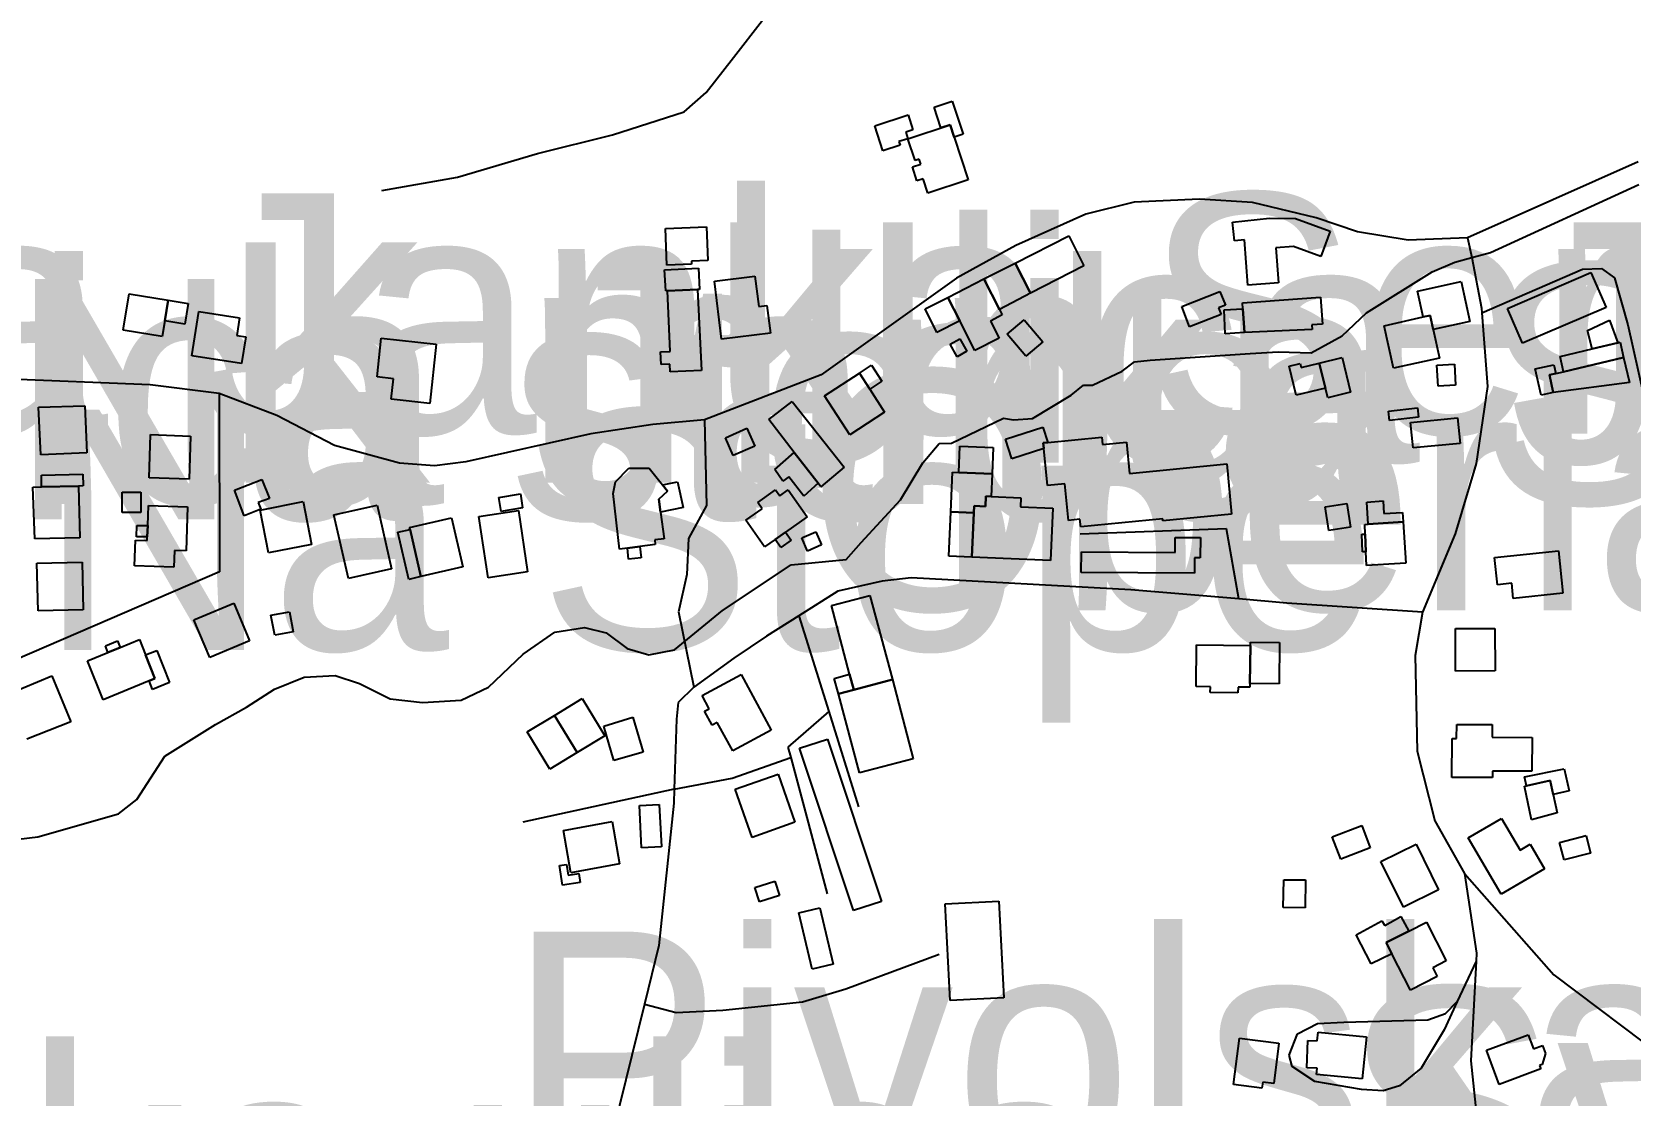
# Model space of a CAD drawing. Extents: x -8864 to 13231, y -7697 to 8949.
# Drawn here: x -4450.9 to -4038.3, y 3571 to 3845.4 of the extents above; entities that cross this region are included whole.
import ezdxf

# ---------------------------------------------------------------- set-up
doc = ezdxf.new("R2010")
doc.units = 0
for name, color, linetype in [('OSM_BUILDING_BARN', 9, 'CONTINUOUS'), ('OSM_BUILDING_GARAGE', 9, 'CONTINUOUS'), ('OSM_BUILDING_HOUSE', 9, 'CONTINUOUS'), ('OSM_BUILDING_ROOF', 9, 'CONTINUOUS'), ('OSM_BUILDING_SHED', 9, 'CONTINUOUS'), ('OSM_BUILDING_YES', 9, 'CONTINUOUS'), ('OSM_HIGHWAY_PATH', 8, 'CONTINUOUS'), ('OSM_HIGHWAY_RESIDENTIAL', 8, 'CONTINUOUS'), ('OSM_HIGHWAY_SERVICE', 8, 'CONTINUOUS'), ('OSM_HIGHWAY_TRACK', 8, 'CONTINUOUS'), ('OSM_LABELS', 8, 'CONTINUOUS'), ('OSM_WATERWAY_STREAM', 4, 'CONTINUOUS')]:
    doc.layers.add(name, color=color, linetype=linetype)

msp = doc.modelspace()

# ---------------------------------------------------------------- linework, layer by layer
at = {"layer": 'OSM_BUILDING_BARN'}
for p, q in [((-4287.35116, 3794.727023), (-4276.753916, 3795.149563)), ((-4286.99894, 3785.219856), (-4287.35116, 3794.727023)), ((-4276.753916, 3795.149563), (-4276.432323, 3786.45412)), ((-4287.588526, 3784.063429), (-4278.805983, 3784.497089)), ((-4287.289905, 3778.592639), (-4287.588526, 3784.063429)), ((-4280.613028, 3785.475605), (-4286.99894, 3785.219856)), ((-4276.432323, 3786.45412), (-4280.643656, 3786.320686)), ((-4280.643656, 3786.320686), (-4280.613028, 3785.475605)), ((-4278.805983, 3784.497089), (-4278.522675, 3778.99294)), ((-4427.36649, 3768.440542), (-4425.835096, 3777.836513)), ((-4425.835096, 3777.836513), (-4415.743211, 3776.190828)), ((-4415.743211, 3776.190828), (-4416.616106, 3770.875711)), ((-4286.776888, 3778.614878), (-4287.289905, 3778.592639)), ((-4279.073977, 3778.970702), (-4286.776888, 3778.614878)), ((-4286.776888, 3778.614878), (-4279.073977, 3778.970702)), ((-4286.156673, 3762.980871), (-4286.776888, 3778.614878)), ((-4278.522675, 3778.99294), (-4279.073977, 3778.970702)), ((-4279.073977, 3778.970702), (-4278.070914, 3758.043816)), ((-4417.274605, 3766.794857), (-4427.36649, 3768.440542)), ((-4416.616106, 3770.875711), (-4417.274605, 3766.794857)), ((-4288.591589, 3762.903035), (-4286.156673, 3762.980871)), ((-4288.446107, 3759.622784), (-4288.591589, 3762.903035)), ((-4286.187301, 3759.72286), (-4288.446107, 3759.622784)), ((-4286.118388, 3757.687993), (-4286.187301, 3759.72286)), ((-4278.070914, 3758.043816), (-4286.118388, 3757.687993)), ((-4213.683465, 3721.527402), (-4213.231703, 3731.801814)), ((-4213.231703, 3731.801814), (-4211.631397, 3731.723977)), ((-4211.631397, 3731.723977), (-4203.001993, 3731.345914)), ((-4203.001993, 3731.345914), (-4203.254673, 3725.563778)), ((-4207.626802, 3723.11749), (-4207.711029, 3721.271654)), ((-4204.717154, 3722.984056), (-4207.626802, 3723.11749)), ((-4204.6023, 3725.619376), (-4204.717154, 3722.984056)), ((-4203.254673, 3725.563778), (-4204.6023, 3725.619376)), ((-4214.181168, 3710.163281), (-4213.683465, 3721.527402)), ((-4213.683465, 3721.527402), (-4207.711029, 3721.271654)), ((-4207.711029, 3721.271654), (-4213.683465, 3721.527402)), ((-4207.711029, 3721.271654), (-4208.208732, 3709.896413)), ((-4155.743183, 3711.097318), (-4155.712555, 3714.978021)), ((-4155.712555, 3714.978021), (-4149.242416, 3714.933543)), ((-4149.242416, 3714.933543), (-4149.280701, 3709.718501)), ((-4208.208732, 3709.896413), (-4214.181168, 3710.163281)), ((-4179.977488, 3705.926754), (-4179.939204, 3711.264111)), ((-4179.939204, 3711.264111), (-4155.743183, 3711.097318)), ((-4150.735525, 3709.729621), (-4150.758496, 3705.726603)), ((-4149.280701, 3709.718501), (-4150.735525, 3709.729621)), ((-4150.758496, 3705.726603), (-4179.977488, 3705.926754)), ((-4244.518077, 3697.375864), (-4234.548704, 3700.011184)), ((-4239.816699, 3679.640274), (-4244.518077, 3697.375864)), ((-4234.548704, 3700.011184), (-4228.737065, 3678.317054)), ((-4243.775352, 3678.583922), (-4239.816699, 3679.640274)), ((-4242.680405, 3674.569785), (-4243.775352, 3678.583922)), ((-4239.816699, 3679.640274), (-4238.744723, 3675.637256)), ((-4238.744723, 3675.637256), (-4239.816699, 3679.640274)), ((-4228.737065, 3678.317054), (-4238.744723, 3675.637256)), ((-4238.744723, 3675.637256), (-4228.737065, 3678.317054)), ((-4228.737065, 3678.317054), (-4223.354216, 3657.846068)), ((-4238.744723, 3675.637256), (-4242.680405, 3674.569785)), ((-4242.680405, 3674.569785), (-4238.744723, 3675.637256)), ((-4237.228643, 3654.176635), (-4242.680405, 3674.569785)), ((-4083.086207, 3663.06111), (-4083.063236, 3666.686065)), ((-4083.063236, 3666.686065), (-4073.928472, 3666.630467)), ((-4073.928472, 3666.630467), (-4073.943786, 3663.361336)), ((-4252.756976, 3660.570344), (-4245.513483, 3662.883198)), ((-4238.798322, 3618.649856), (-4252.756976, 3660.570344)), ((-4245.513483, 3662.883198), (-4231.554829, 3620.940472)), ((-4084.318979, 3653.020208), (-4084.257723, 3663.06111)), ((-4084.257723, 3663.06111), (-4083.086207, 3663.06111)), ((-4073.943786, 3663.361336), (-4063.583908, 3663.305739)), ((-4063.583908, 3663.305739), (-4063.637506, 3654.599176)), ((-4223.354216, 3657.846068), (-4237.228643, 3654.176635)), ((-4073.805961, 3652.964611), (-4084.318979, 3653.020208)), ((-4073.798304, 3654.654774), (-4073.805961, 3652.964611)), ((-4063.637506, 3654.599176), (-4073.798304, 3654.654774)), ((-4115.214847, 3637.686428), (-4107.588507, 3640.599735)), ((-4107.588507, 3640.599735), (-4105.3833, 3634.817599)), ((-4113.017297, 3631.893172), (-4115.214847, 3637.686428)), ((-4105.3833, 3634.817599), (-4113.017297, 3631.893172)), ((-4231.554829, 3620.940472), (-4238.798322, 3618.649856)), ((-4215.145946, 3620.340019), (-4201.294489, 3621.085025)), ((-4213.813633, 3595.398997), (-4215.145946, 3620.340019)), ((-4201.294489, 3621.085025), (-4199.962177, 3596.144003)), ((-4199.962177, 3596.144003), (-4213.813633, 3595.398997)), ((-4075.390953, 3582.578222), (-4064.609941, 3586.581239)), ((-4064.609941, 3586.581239), (-4063.239344, 3582.900687)), ((-4072.098457, 3573.749345), (-4075.390953, 3582.578222)), ((-4063.239344, 3582.900687), (-4060.888655, 3583.779127)), ((-4060.138272, 3581.75538), (-4061.02648, 3578.89767)), ((-4060.888655, 3583.779127), (-4060.138272, 3581.75538)), ((-4061.325102, 3577.752362), (-4072.098457, 3573.749345)), ((-4061.02648, 3578.89767), (-4061.662008, 3578.664161)), ((-4061.662008, 3578.664161), (-4061.325102, 3577.752362))]:
    msp.add_line(p, q, dxfattribs=at)
at = {"layer": 'OSM_BUILDING_GARAGE'}
for p, q in [((-4416.616106, 3770.875711), (-4415.743211, 3776.190828)), ((-4415.743211, 3776.190828), (-4410.551786, 3775.356866)), ((-4410.551786, 3775.356866), (-4411.424681, 3770.030629)), ((-4411.424681, 3770.030629), (-4416.616106, 3770.875711)), ((-4398.6452, 3727.187224), (-4391.508905, 3729.955978)), ((-4391.508905, 3729.955978), (-4389.60232, 3725.052282)), ((-4396.072459, 3720.548887), (-4398.6452, 3727.187224)), ((-4330.352696, 3725.30803), (-4324.747795, 3726.18647)), ((-4324.747795, 3726.18647), (-4324.211808, 3722.561515)), ((-4391.784556, 3722.216811), (-4396.072459, 3720.548887)), ((-4389.60232, 3725.052282), (-4392.458369, 3723.940332)), ((-4392.458369, 3723.940332), (-4391.784556, 3722.216811)), ((-4329.801395, 3721.694195), (-4330.352696, 3725.30803)), ((-4324.211808, 3722.561515), (-4329.801395, 3721.694195)), ((-4106.248537, 3724.107125), (-4102.060175, 3724.385112)), ((-4105.881003, 3718.391705), (-4106.248537, 3724.107125)), ((-4102.060175, 3724.385112), (-4101.84578, 3721.115981)), ((-4096.891721, 3718.969919), (-4105.881003, 3718.391705)), ((-4101.84578, 3721.115981), (-4097.052518, 3721.438446)), ((-4097.052518, 3721.438446), (-4096.891721, 3718.969919)), ((-4136.439965, 3677.227344), (-4136.332767, 3687.045856)), ((-4136.332767, 3687.045856), (-4136.32511, 3687.913176)), ((-4136.32511, 3687.913176), (-4128.767682, 3687.82422)), ((-4128.767682, 3687.82422), (-4128.890193, 3677.138388)), ((-4128.890193, 3677.138388), (-4136.439965, 3677.227344)), ((-4303.269998, 3666.263524), (-4295.78914, 3668.520781)), ((-4295.78914, 3668.520781), (-4293.124515, 3659.54735)), ((-4300.666629, 3657.334571), (-4303.269998, 3666.263524)), ((-4293.124515, 3659.54735), (-4300.666629, 3657.334571))]:
    msp.add_line(p, q, dxfattribs=at)
at = {"layer": 'OSM_BUILDING_HOUSE'}
for p, q in [((-4224.755441, 3817.900045), (-4213.859575, 3821.502761)), ((-4213.859575, 3821.502761), (-4212.779942, 3818.255869)), ((-4222.887141, 3812.273582), (-4224.755441, 3817.900045)), ((-4212.779942, 3818.255869), (-4209.158196, 3807.303169)), ((-4221.830479, 3812.629406), (-4222.887141, 3812.273582)), ((-4221.401689, 3811.339545), (-4221.830479, 3812.629406)), ((-4223.591582, 3810.616778), (-4221.401689, 3811.339545)), ((-4222.404752, 3807.025182), (-4223.591582, 3810.616778)), ((-4220.796788, 3807.558917), (-4222.404752, 3807.025182)), ((-4219.564017, 3803.856126), (-4220.796788, 3807.558917)), ((-4209.158196, 3807.303169), (-4219.564017, 3803.856126)), ((-4274.701848, 3781.150122), (-4264.234772, 3782.439983)), ((-4272.856519, 3766.172165), (-4274.701848, 3781.150122)), ((-4264.234772, 3782.439983), (-4263.269994, 3774.578502)), ((-4409.617636, 3761.857802), (-4407.818249, 3773.321999)), ((-4407.818249, 3773.321999), (-4397.328201, 3771.676314)), ((-4397.328201, 3771.676314), (-4398.047957, 3767.117322)), ((-4263.269994, 3774.578502), (-4261.141356, 3774.84537)), ((-4261.141356, 3774.84537), (-4260.260805, 3767.717775)), ((-4398.047957, 3767.117322), (-4395.68961, 3766.750379)), ((-4260.260805, 3767.717775), (-4272.856519, 3766.172165)), ((-4395.68961, 3766.750379), (-4396.7769, 3759.845174)), ((-4361.784553, 3756.398131), (-4360.712577, 3766.361197)), ((-4360.712577, 3766.361197), (-4346.524214, 3764.837826)), ((-4346.524214, 3764.837826), (-4348.170463, 3749.548524)), ((-4396.7769, 3759.845174), (-4409.617636, 3761.857802)), ((-4357.550249, 3755.942232), (-4361.784553, 3756.398131)), ((-4358.124522, 3750.627115), (-4357.550249, 3755.942232)), ((-4348.170463, 3749.548524), (-4358.124522, 3750.627115)), ((-4392.006608, 3722.01666), (-4380.858062, 3724.196081)), ((-4389.847343, 3710.952765), (-4392.006608, 3722.01666)), ((-4380.858062, 3724.196081), (-4378.698797, 3713.132185)), ((-4372.933099, 3720.782396), (-4361.784553, 3723.32876)), ((-4361.784553, 3723.32876), (-4358.032638, 3706.871911)), ((-4335.498179, 3720.370975), (-4325.299097, 3721.894346)), ((-4325.299097, 3721.894346), (-4322.971379, 3706.060188)), ((-4207.711029, 3721.271654), (-4207.626802, 3723.11749)), ((-4207.626802, 3723.11749), (-4204.717154, 3722.984056)), ((-4204.717154, 3722.984056), (-4204.6023, 3725.619376)), ((-4204.6023, 3725.619376), (-4203.254673, 3725.563778)), ((-4203.254673, 3725.563778), (-4195.605362, 3725.219074)), ((-4195.605362, 3725.219074), (-4195.712559, 3722.872861)), ((-4195.712559, 3722.872861), (-4187.358806, 3722.505918)), ((-4187.358806, 3722.505918), (-4187.948393, 3709.017973)), ((-4369.181185, 3704.336667), (-4372.933099, 3720.782396)), ((-4353.415486, 3717.546624), (-4342.557904, 3720.059629)), ((-4353.292975, 3717.024008), (-4353.415486, 3717.546624)), ((-4342.557904, 3720.059629), (-4339.617629, 3707.33893)), ((-4333.101548, 3704.547937), (-4335.498179, 3720.370975)), ((-4208.208732, 3709.896413), (-4207.711029, 3721.271654)), ((-4106.815153, 3718.324989), (-4105.881003, 3718.391705)), ((-4106.707955, 3715.834222), (-4106.815153, 3718.324989)), ((-4105.881003, 3718.391705), (-4096.891721, 3718.969919)), ((-4096.891721, 3718.969919), (-4096.202594, 3708.339684)), ((-4350.47521, 3704.837044), (-4353.292975, 3717.024008)), ((-4106.547159, 3711.252991), (-4106.707955, 3715.834222)), ((-4378.698797, 3713.132185), (-4389.847343, 3710.952765)), ((-4187.948393, 3709.017973), (-4208.208732, 3709.896413)), ((-4106.309793, 3707.683634), (-4106.547159, 3711.252991)), ((-4073.285287, 3709.774099), (-4056.799833, 3711.519859)), ((-4072.534904, 3702.72434), (-4073.285287, 3709.774099)), ((-4056.799833, 3711.519859), (-4055.635974, 3700.556039)), ((-4358.032638, 3706.871911), (-4369.181185, 3704.336667)), ((-4339.617629, 3707.33893), (-4350.47521, 3704.837044)), ((-4322.971379, 3706.060188), (-4333.101548, 3704.547937)), ((-4096.202594, 3708.339684), (-4106.309793, 3707.683634)), ((-4068.867216, 3703.113523), (-4072.534904, 3702.72434)), ((-4068.45374, 3699.199461), (-4068.867216, 3703.113523)), ((-4055.635974, 3700.556039), (-4068.45374, 3699.199461)), ((-4083.392485, 3691.415816), (-4073.208717, 3691.471414)), ((-4083.338887, 3680.474235), (-4083.392485, 3691.415816)), ((-4073.208717, 3691.471414), (-4073.155118, 3680.518713)), ((-4073.155118, 3680.518713), (-4083.338887, 3680.474235)), ((-4277.864176, 3674.113886), (-4267.833547, 3679.573557)), ((-4267.833547, 3679.573557), (-4260.015782, 3665.240531)), ((-4316.011194, 3669.021158), (-4308.851928, 3673.36888)), ((-4308.851928, 3673.36888), (-4303.017318, 3663.750519)), ((-4276.034161, 3670.755799), (-4277.864176, 3674.113886)), ((-4323.040291, 3664.762392), (-4316.011194, 3669.021158)), ((-4310.168927, 3659.413916), (-4316.011194, 3669.021158)), ((-4316.011194, 3669.021158), (-4310.168927, 3659.413916)), ((-4277.259276, 3670.088629), (-4276.034161, 3670.755799)), ((-4275.291435, 3666.474794), (-4277.259276, 3670.088629)), ((-4317.205681, 3655.144031), (-4323.040291, 3664.762392)), ((-4273.951465, 3667.197561), (-4275.291435, 3666.474794)), ((-4269.931557, 3659.836457), (-4273.951465, 3667.197561)), ((-4260.015782, 3665.240531), (-4269.931557, 3659.836457)), ((-4303.017318, 3663.750519), (-4310.168927, 3659.413916)), ((-4310.168927, 3659.413916), (-4317.205681, 3655.144031)), ((-4313.691133, 3639.265396), (-4301.103076, 3641.611609)), ((-4311.769233, 3628.412771), (-4313.691133, 3639.265396)), ((-4301.103076, 3641.611609), (-4299.181177, 3630.658908)), ((-4080.077018, 3637.386201), (-4071.470585, 3642.412212)), ((-4071.470585, 3642.412212), (-4066.68498, 3634.228265)), ((-4102.634448, 3631.292719), (-4093.499684, 3635.784994)), ((-4093.499684, 3635.784994), (-4087.772272, 3623.964974)), ((-4071.616068, 3622.908622), (-4080.077018, 3637.386201)), ((-4066.68498, 3634.228265), (-4064.112238, 3635.740516)), ((-4064.112238, 3635.740516), (-4060.429236, 3629.446884)), ((-4096.761553, 3619.472699), (-4102.634448, 3631.292719)), ((-4299.181177, 3630.658908), (-4311.769233, 3628.412771)), ((-4060.429236, 3629.446884), (-4071.616068, 3622.908622)), ((-4087.772272, 3623.964974), (-4096.761553, 3619.472699))]:
    msp.add_line(p, q, dxfattribs=at)
at = {"layer": 'OSM_BUILDING_ROOF'}
for p, q in [((-4356.432332, 3716.301241), (-4353.292975, 3717.024008)), ((-4353.60691, 3704.114277), (-4356.432332, 3716.301241)), ((-4353.292975, 3717.024008), (-4350.47521, 3704.837044)), ((-4107.588507, 3715.800864), (-4106.707955, 3715.834222)), ((-4107.412396, 3711.219633), (-4107.588507, 3715.800864)), ((-4106.707955, 3715.834222), (-4106.547159, 3711.252991)), ((-4106.547159, 3711.252991), (-4107.412396, 3711.219633)), ((-4350.47521, 3704.837044), (-4353.60691, 3704.114277)), ((-4264.280714, 3624.598785), (-4259.096946, 3626.24447)), ((-4263.10154, 3620.884874), (-4264.280714, 3624.598785)), ((-4259.096946, 3626.24447), (-4257.917773, 3622.530559)), ((-4257.917773, 3622.530559), (-4263.10154, 3620.884874))]:
    msp.add_line(p, q, dxfattribs=at)
at = {"layer": 'OSM_BUILDING_SHED'}
for p, q in [((-4199.541043, 3740.308226), (-4189.885606, 3743.443922)), ((-4189.885606, 3743.443922), (-4188.591578, 3739.463144)), ((-4197.894795, 3735.259976), (-4199.541043, 3740.308226)), ((-4188.591578, 3739.463144), (-4189.82435, 3739.351949)), ((-4189.82435, 3739.351949), (-4189.678868, 3737.917535)), ((-4189.678868, 3737.917535), (-4197.894795, 3735.259976)), ((-4117.006578, 3722.850622), (-4111.386363, 3723.740181)), ((-4116.072428, 3716.712662), (-4117.006578, 3722.850622)), ((-4111.386363, 3723.740181), (-4110.436899, 3717.62446)), ((-4110.436899, 3717.62446), (-4116.072428, 3716.712662)), ((-4056.485898, 3636.229774), (-4049.648225, 3637.986654)), ((-4055.329695, 3631.737499), (-4056.485898, 3636.229774)), ((-4049.648225, 3637.986654), (-4048.492022, 3633.494379)), ((-4048.492022, 3633.494379), (-4055.329695, 3631.737499)), ((-4314.671225, 3630.280846), (-4312.856523, 3630.558833)), ((-4313.905528, 3625.165879), (-4314.671225, 3630.280846)), ((-4312.856523, 3630.558833), (-4312.443047, 3627.76784)), ((-4312.443047, 3627.76784), (-4309.694195, 3628.168142)), ((-4309.694195, 3628.168142), (-4309.341974, 3625.844168)), ((-4309.341974, 3625.844168), (-4313.905528, 3625.165879))]:
    msp.add_line(p, q, dxfattribs=at)
at = {"layer": 'OSM_BUILDING_YES'}
for p, q in [((-4217.979024, 3826.039514), (-4213.300616, 3827.585123)), ((-4216.217921, 3820.724396), (-4217.979024, 3826.039514)), ((-4213.300616, 3827.585123), (-4210.459881, 3819.023114)), ((-4233.323589, 3821.180296), (-4224.701843, 3824.026886)), ((-4231.210266, 3814.786587), (-4233.323589, 3821.180296)), ((-4224.701843, 3824.026886), (-4223.438443, 3820.20178)), ((-4213.859575, 3821.502761), (-4216.217921, 3820.724396)), ((-4212.779942, 3818.255869), (-4213.859575, 3821.502761)), ((-4224.755441, 3817.900045), (-4227.052532, 3817.14392)), ((-4227.052532, 3817.14392), (-4226.75391, 3816.26548)), ((-4223.438443, 3820.20178), (-4225.3144, 3819.590208)), ((-4225.3144, 3819.590208), (-4224.755441, 3817.900045)), ((-4210.459881, 3819.023114), (-4212.779942, 3818.255869)), ((-4226.75391, 3816.26548), (-4231.210266, 3814.786587)), ((-4140.903977, 3796.361588), (-4131.401679, 3797.40682)), ((-4140.406274, 3791.557967), (-4140.903977, 3796.361588)), ((-4131.401679, 3797.40682), (-4124.663547, 3797.262267)), ((-4124.663547, 3797.262267), (-4115.766149, 3794.048734)), ((-4197.029558, 3785.775831), (-4183.201072, 3792.80335)), ((-4183.201072, 3792.80335), (-4179.288361, 3785.086422)), ((-4137.856504, 3791.758118), (-4140.406274, 3791.557967)), ((-4137.021894, 3780.09377), (-4137.856504, 3791.758118)), ((-4115.766149, 3794.048734), (-4118.139809, 3787.454874)), ((-4125.214848, 3790.034597), (-4129.763088, 3789.712131)), ((-4129.763088, 3789.712131), (-4129.066304, 3780.660864)), ((-4118.139809, 3787.454874), (-4125.214848, 3790.034597)), ((-4205.130631, 3781.683858), (-4197.029558, 3785.775831)), ((-4193.10919, 3778.003306), (-4197.029558, 3785.775831)), ((-4197.029558, 3785.775831), (-4193.10919, 3778.003306)), ((-4179.288361, 3785.086422), (-4193.10919, 3778.003306)), ((-4214.433848, 3776.891356), (-4205.130631, 3781.683858)), ((-4201.14135, 3773.833496), (-4205.130631, 3781.683858)), ((-4205.130631, 3781.683858), (-4201.14135, 3773.833496)), ((-4129.066304, 3780.660864), (-4137.021894, 3780.09377)), ((-4093.178091, 3778.537041), (-4081.876406, 3781.016688)), ((-4081.876406, 3781.016688), (-4079.678856, 3770.742277)), ((-4069.916221, 3774.033647), (-4048.44608, 3783.374021)), ((-4048.44608, 3783.374021), (-4044.495085, 3774.333873)), ((-4220.329713, 3773.933571), (-4214.433848, 3776.891356)), ((-4211.348089, 3770.88683), (-4214.433848, 3776.891356)), ((-4214.433848, 3776.891356), (-4211.348089, 3770.88683)), ((-4193.10919, 3778.003306), (-4201.14135, 3773.833496)), ((-4154.035679, 3774.567382), (-4144.173503, 3778.425846)), ((-4144.173503, 3778.425846), (-4142.787592, 3774.912087)), ((-4138.338893, 3775.534778), (-4118.185751, 3776.969193)), ((-4138.247009, 3773.95581), (-4138.338893, 3775.534778)), ((-4118.185751, 3776.969193), (-4117.695705, 3770.041749)), ((-4091.684983, 3771.876465), (-4093.178091, 3778.537041)), ((-4217.274583, 3767.873448), (-4220.329713, 3773.933571)), ((-4200.429252, 3772.410201), (-4203.461411, 3770.820113)), ((-4201.14135, 3773.833496), (-4200.429252, 3772.410201)), ((-4199.150538, 3767.439788), (-4194.740124, 3771.142579)), ((-4194.740124, 3771.142579), (-4189.931548, 3765.493876)), ((-4152.014239, 3769.36346), (-4154.035679, 3774.567382)), ((-4143.897852, 3772.543635), (-4152.014239, 3769.36346)), ((-4142.787592, 3774.912087), (-4144.556351, 3774.222678)), ((-4144.556351, 3774.222678), (-4143.897852, 3772.543635)), ((-4143.109184, 3773.722301), (-4138.247009, 3773.95581)), ((-4142.818219, 3767.539863), (-4143.109184, 3773.722301)), ((-4137.887132, 3767.82897), (-4138.247009, 3773.95581)), ((-4138.247009, 3773.95581), (-4137.887132, 3767.82897)), ((-4101.76921, 3769.619208), (-4091.684983, 3771.876465)), ((-4089.939194, 3772.243408), (-4091.684983, 3771.876465)), ((-4091.684983, 3771.876465), (-4089.939194, 3772.243408)), ((-4089.135212, 3768.607334), (-4089.939194, 3772.243408)), ((-4089.939194, 3772.243408), (-4089.135212, 3768.607334)), ((-4066.087736, 3765.093575), (-4069.916221, 3774.033647)), ((-4044.495085, 3774.333873), (-4066.087736, 3765.093575)), ((-4211.348089, 3770.88683), (-4217.274583, 3767.873448)), ((-4207.458349, 3763.192141), (-4211.348089, 3770.88683)), ((-4203.461411, 3770.820113), (-4201.210263, 3766.383436)), ((-4194.334305, 3761.757727), (-4199.150538, 3767.439788)), ((-4137.887132, 3767.82897), (-4142.818219, 3767.539863)), ((-4120.406272, 3768.662932), (-4137.887132, 3767.82897)), ((-4117.695705, 3770.041749), (-4120.459871, 3769.863837)), ((-4120.459871, 3769.863837), (-4120.406272, 3768.662932)), ((-4099.364922, 3758.699866), (-4101.76921, 3769.619208)), ((-4079.678856, 3770.742277), (-4089.135212, 3768.607334)), ((-4089.135212, 3768.607334), (-4087.519592, 3761.279589)), ((-4049.311318, 3768.362706), (-4043.614533, 3771.064742)), ((-4048.070889, 3763.636921), (-4049.311318, 3768.362706)), ((-4043.614533, 3771.064742), (-4041.439954, 3765.227009)), ((-4213.867232, 3764.837826), (-4211.309804, 3766.261121)), ((-4212.05253, 3761.557576), (-4213.867232, 3764.837826)), ((-4209.495103, 3763.00311), (-4212.05253, 3761.557576)), ((-4211.309804, 3766.261121), (-4209.495103, 3763.00311)), ((-4201.210263, 3766.383436), (-4207.458349, 3763.192141)), ((-4189.931548, 3765.493876), (-4194.334305, 3761.757727)), ((-4056.355729, 3761.635412), (-4048.070889, 3763.636921)), ((-4041.439954, 3765.227009), (-4048.070889, 3763.636921)), ((-4048.070889, 3763.636921), (-4041.439954, 3765.227009)), ((-4041.439954, 3765.227009), (-4040.873338, 3765.360442)), ((-4040.873338, 3765.360442), (-4039.969816, 3761.379664)), ((-4237.266928, 3757.387766), (-4234.165856, 3759.389275)), ((-4234.165856, 3759.389275), (-4231.501231, 3755.263943)), ((-4126.325109, 3759.155766), (-4123.49203, 3759.845174)), ((-4124.495093, 3751.683467), (-4126.325109, 3759.155766)), ((-4123.49203, 3759.845174), (-4123.201066, 3758.84442)), ((-4123.201066, 3758.84442), (-4118.560943, 3759.978608)), ((-4118.560943, 3759.978608), (-4112.672734, 3761.401903)), ((-4118.560943, 3759.978608), (-4116.960636, 3753.507063)), ((-4116.960636, 3753.507063), (-4118.560943, 3759.978608)), ((-4112.672734, 3761.401903), (-4110.498155, 3752.450712)), ((-4087.519592, 3761.279589), (-4099.364922, 3758.699866)), ((-4088.162777, 3759.411514), (-4083.668136, 3759.678382)), ((-4087.848841, 3754.00744), (-4088.162777, 3759.411514)), ((-4083.668136, 3759.678382), (-4083.354201, 3754.285428)), ((-4062.764612, 3758.477477), (-4057.963692, 3759.522709)), ((-4057.963692, 3759.522709), (-4057.443019, 3757.265452)), ((-4055.459864, 3757.710232), (-4056.355729, 3761.635412)), ((-4039.969816, 3761.379664), (-4055.459864, 3757.710232)), ((-4055.459864, 3757.710232), (-4039.969816, 3761.379664)), ((-4039.969816, 3761.379664), (-4038.461393, 3754.952597)), ((-4246.263866, 3751.527794), (-4237.266928, 3757.387766)), ((-4237.266928, 3757.387766), (-4234.617617, 3753.273554)), ((-4234.617617, 3753.273554), (-4237.266928, 3757.387766)), ((-4231.501231, 3755.263943), (-4234.617617, 3753.273554)), ((-4061.263846, 3751.672347), (-4062.764612, 3758.477477)), ((-4059.135209, 3756.909628), (-4057.443019, 3757.265452)), ((-4057.443019, 3757.265452), (-4059.135209, 3756.909628)), ((-4058.155117, 3752.350636), (-4059.135209, 3756.909628)), ((-4059.135209, 3756.909628), (-4058.155117, 3752.350636)), ((-4038.461393, 3754.952597), (-4058.155117, 3752.350636)), ((-4057.443019, 3757.265452), (-4055.459864, 3757.710232)), ((-4239.747786, 3741.431294), (-4246.263866, 3751.527794)), ((-4234.617617, 3753.273554), (-4230.773819, 3747.324625)), ((-4116.960636, 3753.507063), (-4124.495093, 3751.683467)), ((-4116.37105, 3751.005177), (-4116.960636, 3753.507063)), ((-4110.498155, 3752.450712), (-4116.37105, 3751.005177)), ((-4083.354201, 3754.285428), (-4087.848841, 3754.00744)), ((-4058.155117, 3752.350636), (-4061.263846, 3751.672347)), ((-4449.173536, 3748.54777), (-4437.282264, 3748.959191)), ((-4448.58395, 3736.26073), (-4449.173536, 3748.54777)), ((-4437.282264, 3748.959191), (-4436.730962, 3736.816705)), ((-4260.697252, 3745.423192), (-4254.671218, 3750.093379)), ((-4254.671218, 3750.093379), (-4241.233238, 3733.125033)), ((-4230.773819, 3747.324625), (-4239.747786, 3741.431294)), ((-4100.674264, 3747.558135), (-4093.170434, 3748.392097)), ((-4100.390956, 3745.145205), (-4100.674264, 3747.558135)), ((-4093.170434, 3748.392097), (-4092.887127, 3746.023645)), ((-4271.876427, 3740.708527), (-4266.332781, 3743.132577)), ((-4266.332781, 3743.132577), (-4264.303685, 3738.562465)), ((-4254.112259, 3736.905661), (-4260.697252, 3745.423192)), ((-4092.887127, 3746.023645), (-4100.390956, 3745.145205)), ((-4094.946851, 3744.667067), (-4082.864155, 3745.845733)), ((-4094.288352, 3738.050969), (-4094.946851, 3744.667067)), ((-4082.864155, 3745.845733), (-4082.197998, 3739.229635)), ((-4420.681956, 3730.378519), (-4420.260823, 3741.542489)), ((-4420.260823, 3741.542489), (-4409.939229, 3741.131068)), ((-4409.939229, 3741.131068), (-4410.306763, 3729.978217)), ((-4269.84733, 3736.093938), (-4271.876427, 3740.708527)), ((-4264.303685, 3738.562465), (-4269.84733, 3736.093938)), ((-4211.631397, 3731.723977), (-4211.332775, 3738.562465)), ((-4211.332775, 3738.562465), (-4202.703371, 3738.184402)), ((-4202.703371, 3738.184402), (-4203.001993, 3731.345914)), ((-4189.82435, 3739.351949), (-4188.591578, 3739.463144)), ((-4189.678868, 3737.917535), (-4189.82435, 3739.351949)), ((-4188.591578, 3739.463144), (-4174.709494, 3740.830842)), ((-4174.709494, 3740.830842), (-4174.525727, 3738.929408)), ((-4174.525727, 3738.929408), (-4168.292954, 3739.540981)), ((-4168.292954, 3739.540981), (-4167.496629, 3731.490468)), ((-4082.197998, 3739.229635), (-4094.288352, 3738.050969)), ((-4436.730962, 3736.816705), (-4448.58395, 3736.26073)), ((-4259.11226, 3732.491222), (-4254.112259, 3736.905661)), ((-4247.956056, 3728.955224), (-4254.112259, 3736.905661)), ((-4254.112259, 3736.905661), (-4247.956056, 3728.955224)), ((-4188.737061, 3728.332532), (-4189.678868, 3737.917535)), ((-4448.476752, 3731.00121), (-4437.77231, 3731.290317)), ((-4448.438467, 3727.987828), (-4448.476752, 3731.00121)), ((-4437.77231, 3731.290317), (-4437.649799, 3728.254695)), ((-4410.306763, 3729.978217), (-4420.681956, 3730.378519)), ((-4300.230182, 3729.299928), (-4296.784546, 3732.880404)), ((-4296.784546, 3732.880404), (-4291.57015, 3732.869285)), ((-4291.57015, 3732.869285), (-4288.1092, 3728.521563)), ((-4257.021907, 3729.488959), (-4259.11226, 3732.491222)), ((-4255.513484, 3730.578669), (-4257.021907, 3729.488959)), ((-4251.654372, 3725.586017), (-4255.513484, 3730.578669)), ((-4241.233238, 3733.125033), (-4247.228644, 3728.032306)), ((-4203.001993, 3731.345914), (-4211.631397, 3731.723977)), ((-4167.496629, 3731.490468), (-4142.443028, 3733.947876)), ((-4142.443028, 3733.947876), (-4141.171971, 3720.960308)), ((-4450.70493, 3727.921111), (-4448.438467, 3727.987828)), ((-4450.138314, 3714.588839), (-4450.70493, 3727.921111)), ((-4438.897884, 3728.221337), (-4448.438467, 3727.987828)), ((-4448.438467, 3727.987828), (-4438.897884, 3728.221337)), ((-4437.649799, 3728.254695), (-4438.897884, 3728.221337)), ((-4438.897884, 3728.221337), (-4438.560978, 3714.866826)), ((-4427.603856, 3726.62013), (-4422.764651, 3726.642369)), ((-4427.588542, 3721.427327), (-4427.603856, 3726.62013)), ((-4422.764651, 3726.642369), (-4422.764651, 3721.438446)), ((-4300.827425, 3726.308784), (-4300.230182, 3729.299928)), ((-4299.211805, 3711.953519), (-4300.827425, 3726.308784)), ((-4289.051007, 3724.796533), (-4286.807516, 3726.886998)), ((-4286.807516, 3726.886998), (-4289.051007, 3724.796533)), ((-4288.1092, 3728.521563), (-4284.234774, 3729.355525)), ((-4286.807516, 3726.886998), (-4288.1092, 3728.521563)), ((-4288.1092, 3728.521563), (-4286.807516, 3726.886998)), ((-4284.234774, 3729.355525), (-4282.787607, 3722.706069)), ((-4263.530331, 3723.951452), (-4258.905522, 3727.242822)), ((-4258.905522, 3727.242822), (-4257.818232, 3725.719451)), ((-4257.818232, 3725.719451), (-4255.643653, 3727.231702)), ((-4255.643653, 3727.231702), (-4250.735536, 3720.2709)), ((-4247.956056, 3728.955224), (-4251.654372, 3725.586017)), ((-4247.228644, 3728.032306), (-4247.956056, 3728.955224)), ((-4184.234763, 3728.777312), (-4188.737061, 3728.332532)), ((-4183.30827, 3719.359101), (-4184.234763, 3728.777312)), ((-4421.003549, 3718.047001), (-4420.819781, 3723.206446)), ((-4420.819781, 3723.206446), (-4410.712583, 3722.872861)), ((-4410.712583, 3722.872861), (-4411.118402, 3711.50874)), ((-4288.61456, 3721.471805), (-4289.051007, 3724.796533)), ((-4289.051007, 3724.796533), (-4288.61456, 3721.471805)), ((-4282.787607, 3722.706069), (-4288.61456, 3721.471805)), ((-4266.570147, 3719.39246), (-4262.412413, 3722.316886)), ((-4262.412413, 3722.316886), (-4263.530331, 3723.951452)), ((-4422.764651, 3721.438446), (-4427.588542, 3721.427327)), ((-4423.90554, 3715.133694), (-4423.798342, 3718.08036)), ((-4423.798342, 3718.08036), (-4421.003549, 3718.047001)), ((-4421.003549, 3718.047001), (-4421.133717, 3715.078097)), ((-4421.133717, 3715.078097), (-4421.003549, 3718.047001)), ((-4288.61456, 3721.471805), (-4287.718695, 3714.633317)), ((-4261.746257, 3712.498374), (-4266.570147, 3719.39246)), ((-4250.735536, 3720.2709), (-4256.33278, 3716.290121)), ((-4180.329709, 3719.659328), (-4183.30827, 3719.359101)), ((-4180.138285, 3717.702297), (-4180.329709, 3719.659328)), ((-4158.951452, 3719.781642), (-4180.138285, 3717.702297)), ((-4158.897854, 3719.214548), (-4158.951452, 3719.781642)), ((-4141.171971, 3720.960308), (-4158.897854, 3719.214548)), ((-4438.560978, 3714.866826), (-4450.138314, 3714.588839)), ((-4424.403243, 3707.639156), (-4424.15822, 3714.244135)), ((-4424.15822, 3714.244135), (-4421.164345, 3714.166298)), ((-4421.133717, 3715.078097), (-4423.90554, 3715.133694)), ((-4421.164345, 3714.166298), (-4421.133717, 3715.078097)), ((-4287.718695, 3714.633317), (-4290.107669, 3714.333091)), ((-4290.107669, 3714.333091), (-4289.962187, 3713.143305)), ((-4259.005062, 3714.410927), (-4261.746257, 3712.498374)), ((-4259.005062, 3714.410927), (-4256.33278, 3716.290121)), ((-4256.33278, 3716.290121), (-4259.005062, 3714.410927)), ((-4257.573209, 3712.36494), (-4259.005062, 3714.410927)), ((-4254.908584, 3714.266374), (-4257.573209, 3712.36494)), ((-4256.33278, 3716.290121), (-4254.908584, 3714.266374)), ((-4252.175046, 3714.833468), (-4248.5533, 3716.423555)), ((-4250.697251, 3711.419784), (-4252.175046, 3714.833468)), ((-4248.5533, 3716.423555), (-4247.075505, 3713.009871)), ((-4414.089306, 3711.597695), (-4414.234788, 3707.283332)), ((-4411.118402, 3711.50874), (-4414.089306, 3711.597695)), ((-4297.15208, 3712.220387), (-4299.211805, 3711.953519)), ((-4297.15208, 3712.220387), (-4293.936153, 3712.631808)), ((-4293.936153, 3712.631808), (-4297.15208, 3712.220387)), ((-4296.891743, 3709.329319), (-4297.15208, 3712.220387)), ((-4293.645189, 3709.662904), (-4296.891743, 3709.329319)), ((-4289.962187, 3713.143305), (-4293.936153, 3712.631808)), ((-4293.936153, 3712.631808), (-4293.645189, 3709.662904)), ((-4247.075505, 3713.009871), (-4250.697251, 3711.419784)), ((-4449.602327, 3708.350804), (-4437.956077, 3708.617671)), ((-4449.311362, 3696.030406), (-4449.602327, 3708.350804)), ((-4437.956077, 3708.617671), (-4437.69574, 3696.275035)), ((-4414.234788, 3707.283332), (-4424.403243, 3707.639156)), ((-4409.142904, 3693.717551), (-4398.82131, 3698.020795)), ((-4398.82131, 3698.020795), (-4394.747803, 3688.25788)), ((-4437.69574, 3696.275035), (-4449.311362, 3696.030406)), ((-4405.015798, 3683.932398), (-4409.142904, 3693.717551)), ((-4389.219472, 3694.918456), (-4384.426209, 3695.785777)), ((-4388.193438, 3689.703414), (-4389.219472, 3694.918456)), ((-4384.426209, 3695.785777), (-4383.446117, 3690.615213)), ((-4383.446117, 3690.615213), (-4388.193438, 3689.703414)), ((-4436.554852, 3683.087316), (-4431.279201, 3685.233378)), ((-4431.953014, 3686.9569), (-4428.790686, 3688.224522)), ((-4431.279201, 3685.233378), (-4431.953014, 3686.9569)), ((-4431.279201, 3685.233378), (-4428.101559, 3686.534359)), ((-4428.101559, 3686.534359), (-4431.279201, 3685.233378)), ((-4428.790686, 3688.224522), (-4428.101559, 3686.534359)), ((-4428.101559, 3686.534359), (-4423.1475, 3688.569226)), ((-4423.1475, 3688.569226), (-4421.593135, 3684.632926)), ((-4421.593135, 3684.632926), (-4418.645202, 3685.789353)), ((-4421.593135, 3684.632926), (-4419.196504, 3678.572802)), ((-4419.196504, 3678.572802), (-4421.593135, 3684.632926)), ((-4418.645202, 3685.789353), (-4415.421618, 3677.52757)), ((-4394.747803, 3688.25788), (-4405.015798, 3683.932398)), ((-4150.367991, 3676.460099), (-4150.245479, 3687.201529)), ((-4150.245479, 3687.201529), (-4136.332767, 3687.045856)), ((-4136.332767, 3687.045856), (-4136.439965, 3677.227344)), ((-4432.481345, 3673.057534), (-4436.554852, 3683.087316)), ((-4456.876447, 3674.614263), (-4445.743214, 3679.217733)), ((-4445.743214, 3679.217733), (-4440.881039, 3667.353234)), ((-4420.658985, 3677.938991), (-4432.481345, 3673.057534)), ((-4419.196504, 3678.572802), (-4420.658985, 3677.938991)), ((-4420.658985, 3677.938991), (-4419.196504, 3678.572802)), ((-4419.793748, 3675.715093), (-4420.658985, 3677.938991)), ((-4415.421618, 3677.52757), (-4419.793748, 3675.715093)), ((-4146.654361, 3676.415621), (-4150.367991, 3676.460099)), ((-4146.669675, 3674.89225), (-4146.654361, 3676.415621)), ((-4139.518066, 3676.337784), (-4139.53338, 3674.803294)), ((-4136.455278, 3676.304426), (-4139.518066, 3676.337784)), ((-4136.439965, 3677.227344), (-4136.455278, 3676.304426)), ((-4139.53338, 3674.803294), (-4146.669675, 3674.89225)), ((-4440.881039, 3667.353234), (-4452.198039, 3662.84984)), ((-4269.334313, 3649.951228), (-4258.208737, 3653.85417)), ((-4258.208737, 3653.85417), (-4253.982091, 3641.422577)), ((-4065.513464, 3653.164762), (-4055.322038, 3655.244107)), ((-4065.015761, 3650.863027), (-4065.513464, 3653.164762)), ((-4058.913157, 3652.252963), (-4065.015761, 3650.863027)), ((-4065.015761, 3650.863027), (-4058.913157, 3652.252963)), ((-4058.14746, 3648.583531), (-4058.913157, 3652.252963)), ((-4058.913157, 3652.252963), (-4058.14746, 3648.583531)), ((-4055.322038, 3655.244107), (-4053.982069, 3649.528687)), ((-4264.985155, 3637.530755), (-4269.334313, 3649.951228)), ((-4065.513464, 3650.751832), (-4065.015761, 3650.863027)), ((-4063.72939, 3642.034149), (-4065.513464, 3650.751832)), ((-4053.982069, 3649.528687), (-4058.14746, 3648.583531)), ((-4058.14746, 3648.583531), (-4057.13674, 3643.835507)), ((-4294.028037, 3645.759179), (-4288.928496, 3646.014928)), ((-4293.492049, 3634.828718), (-4294.028037, 3645.759179)), ((-4288.928496, 3646.014928), (-4288.392508, 3635.084466)), ((-4057.13674, 3643.835507), (-4063.72939, 3642.034149)), ((-4253.982091, 3641.422577), (-4264.985155, 3637.530755)), ((-4288.392508, 3635.084466), (-4293.492049, 3634.828718)), ((-4127.833532, 3619.383743), (-4127.672735, 3626.578055)), ((-4127.672735, 3626.578055), (-4122.136747, 3626.566935)), ((-4122.136747, 3626.566935), (-4122.144404, 3619.361504)), ((-4252.933086, 3618.060523), (-4247.496638, 3619.361504)), ((-4247.496638, 3619.361504), (-4244.005061, 3604.794968)), ((-4122.144404, 3619.361504), (-4127.833532, 3619.383743)), ((-4249.441508, 3603.493988), (-4252.933086, 3618.060523)), ((-4108.989732, 3612.356223), (-4102.389425, 3615.94782)), ((-4102.389425, 3615.94782), (-4101.646699, 3614.746914)), ((-4101.646699, 3614.746914), (-4097.45068, 3617.137605)), ((-4097.45068, 3617.137605), (-4095.406269, 3613.345858)), ((-4095.406269, 3613.345858), (-4090.873344, 3615.647593)), ((-4090.873344, 3615.647593), (-4085.758489, 3605.64005)), ((-4105.107649, 3604.850566), (-4108.989732, 3612.356223)), ((-4101.279164, 3610.376954), (-4095.406269, 3613.345858)), ((-4095.406269, 3613.345858), (-4101.279164, 3610.376954)), ((-4099.82434, 3607.508125), (-4101.279164, 3610.376954)), ((-4101.279164, 3610.376954), (-4099.82434, 3607.508125)), ((-4099.82434, 3607.508125), (-4105.107649, 3604.850566)), ((-4095.031078, 3598.101034), (-4099.82434, 3607.508125)), ((-4244.005061, 3604.794968), (-4249.441508, 3603.493988)), ((-4085.758489, 3605.64005), (-4089.211782, 3603.89429)), ((-4089.211782, 3603.89429), (-4088.070893, 3601.648152)), ((-4088.070893, 3601.648152), (-4095.031078, 3598.101034)), ((-4140.697239, 3573.693747), (-4139.173502, 3585.736158)), ((-4139.173502, 3585.736158), (-4128.951449, 3584.401819)), ((-4119.058646, 3584.991152), (-4118.828937, 3587.270648)), ((-4118.828937, 3587.270648), (-4106.355735, 3586.036384)), ((-4106.355735, 3586.036384), (-4107.443024, 3575.17264)), ((-4128.951449, 3584.401819), (-4130.245477, 3573.971735)), ((-4121.784526, 3578.074828), (-4121.470591, 3585.124586)), ((-4121.470591, 3585.124586), (-4119.058646, 3584.991152)), ((-4119.09693, 3577.930274), (-4121.784526, 3578.074828)), ((-4119.25007, 3576.351306), (-4119.09693, 3577.930274)), ((-4133.338892, 3572.75971), (-4140.697239, 3573.693747)), ((-4133.139811, 3574.338678), (-4133.338892, 3572.75971)), ((-4130.245477, 3573.971735), (-4133.139811, 3574.338678)), ((-4107.443024, 3575.17264), (-4119.25007, 3576.351306))]:
    msp.add_line(p, q, dxfattribs=at)
at = {"layer": 'OSM_HIGHWAY_PATH'}
for p, q in [((-4276.761573, 3723.173087), (-4281.432323, 3714.722273)), ((-4281.432323, 3714.722273), (-4281.792201, 3705.426377)), ((-4281.792201, 3705.426377), (-4283.936152, 3695.774657)), ((-4283.936152, 3695.774657), (-4280.038755, 3676.326665))]:
    msp.add_line(p, q, dxfattribs=at)
at = {"layer": 'OSM_HIGHWAY_RESIDENTIAL'}
for p, q in [((-4036.179617, 3811.8844), (-4080.314384, 3792.269615)), ((-4166.371055, 3801.476555), (-4178.851914, 3798.385336)), ((-4149.426183, 3802.299397), (-4166.371055, 3801.476555)), ((-4135.773808, 3801.387599), (-4149.426183, 3802.299397)), ((-4119.303669, 3797.440179), (-4135.773808, 3801.387599)), ((-4178.851914, 3798.385336), (-4196.92236, 3790.290345)), ((-4108.660482, 3793.881941), (-4119.303669, 3797.440179)), ((-4095.620664, 3791.72476), (-4108.660482, 3793.881941)), ((-4080.314384, 3792.269615), (-4095.620664, 3791.72476)), ((-4080.314384, 3792.269615), (-4079.181153, 3787.265843)), ((-4196.92236, 3790.290345), (-4212.213327, 3781.928487)), ((-4079.181153, 3787.265843), (-4076.623725, 3774.1782)), ((-4212.213327, 3781.928487), (-4247.11379, 3756.898509)), ((-4076.623725, 3774.1782), (-4076.531842, 3772.943936)), ((-4076.531842, 3772.943936), (-4075.14593, 3753.962963)), ((-4420.345049, 3754.329906), (-4458.522695, 3755.942232)), ((-4247.11379, 3756.898509), (-4277.251619, 3745.334236)), ((-4402.596196, 3752.106007), (-4420.345049, 3754.329906)), ((-4387.665107, 3746.468424), (-4402.596196, 3752.106007)), ((-4402.596196, 3752.106007), (-4402.473684, 3706.104666)), ((-4075.14593, 3753.962963), (-4078.032607, 3734.059071)), ((-4372.772303, 3738.662541), (-4387.665107, 3746.468424)), ((-4290.620686, 3744.111092), (-4306.639064, 3741.74264)), ((-4277.251619, 3745.334236), (-4290.620686, 3744.111092)), ((-4277.251619, 3745.334236), (-4276.761573, 3723.173087)), ((-4356.049483, 3734.170266), (-4372.772303, 3738.662541)), ((-4306.639064, 3741.74264), (-4338.920844, 3734.459372)), ((-4346.998946, 3733.436379), (-4356.049483, 3734.170266)), ((-4338.920844, 3734.459372), (-4346.998946, 3733.436379)), ((-4078.032607, 3734.059071), (-4083.453741, 3715.912059)), ((-4083.453741, 3715.912059), (-4091.914692, 3695.641223)), ((-4402.473684, 3706.104666), (-4455.322082, 3683.287467)), ((-4242.81823, 3701.056416), (-4252.902458, 3694.740545)), ((-4231.371062, 3703.669497), (-4242.81823, 3701.056416)), ((-4223.882547, 3704.559057), (-4231.371062, 3703.669497)), ((-4167.198008, 3701.445599), (-4223.882547, 3704.559057)), ((-4139.2807, 3699.077147), (-4167.198008, 3701.445599)), ((-4126.937666, 3698.031914), (-4139.2807, 3699.077147)), ((-4091.914692, 3695.641223), (-4126.937666, 3698.031914)), ((-4252.902458, 3694.740545), (-4261.256211, 3689.514383)), ((-4091.914692, 3695.641223), (-4093.805963, 3684.510611)), ((-4261.256211, 3689.514383), (-4269.67122, 3683.765605)), ((-4093.805963, 3684.510611), (-4093.277632, 3659.76974)), ((-4269.67122, 3683.765605), (-4280.038755, 3676.326665)), ((-4280.038755, 3676.326665), (-4284.051007, 3672.368125)), ((-4284.051007, 3672.368125), (-4284.533396, 3668.076001)), ((-4284.533396, 3668.076001), (-4285.05407, 3649.962348)), ((-4093.277632, 3659.76974), (-4088.683451, 3641.80064)), ((-4285.05407, 3649.962348), (-4285.15361, 3646.381871)), ((-4285.15361, 3646.381871), (-4289.066321, 3609.609709)), ((-4088.683451, 3641.80064), (-4081.087738, 3628.2015)), ((-4081.087738, 3628.2015), (-4057.940722, 3602.037334)), ((-4081.087738, 3628.2015), (-4077.933067, 3607.652678)), ((-4289.066321, 3609.609709), (-4292.779951, 3594.487199)), ((-4077.933067, 3607.652678), (-4078.040264, 3605.584452)), ((-4078.040264, 3605.584452), (-4079.403205, 3579.842827)), ((-4057.940722, 3602.037334), (-4007.052508, 3563.619487)), ((-4292.779951, 3594.487199), (-4302.603842, 3554.468145)), ((-4079.403205, 3579.842827), (-4077.389422, 3560.172444))]:
    msp.add_line(p, q, dxfattribs=at)
at = {"layer": 'OSM_HIGHWAY_SERVICE'}
for p, q in [((-4076.531842, 3772.943936), (-4050.551747, 3784.185744)), ((-4050.551747, 3784.185744), (-4045.689572, 3784.385894)), ((-4045.689572, 3784.385894), (-4042.343476, 3781.961845)), ((-4042.343476, 3781.961845), (-4038.905497, 3769.819359)), ((-4038.905497, 3769.819359), (-4034.854961, 3751.805781)), ((-4142.504284, 3717.1908), (-4180.283767, 3715.767505)), ((-4139.2807, 3699.077147), (-4142.504284, 3717.1908)), ((-4252.902458, 3694.740545), (-4245.16892, 3669.988554)), ((-4245.16892, 3669.988554), (-4255.72788, 3660.814972)), ((-4245.16892, 3669.988554), (-4237.504294, 3645.425595)), ((-4255.72788, 3660.814972), (-4255.015782, 3658.124055)), ((-4270.115324, 3652.820057), (-4255.015782, 3658.124055)), ((-4255.015782, 3658.124055), (-4245.605367, 3622.9531)), ((-4285.05407, 3649.962348), (-4270.115324, 3652.820057)), ((-4285.05407, 3649.962348), (-4324.196494, 3641.478175)), ((-4240.804448, 3598.40126), (-4216.639054, 3607.374691)), ((-4251.975965, 3595.054293), (-4240.804448, 3598.40126)), ((-4292.779951, 3594.487199), (-4284.594652, 3592.341137)), ((-4272.55024, 3592.952709), (-4251.975965, 3595.054293)), ((-4284.594652, 3592.341137), (-4272.55024, 3592.952709))]:
    msp.add_line(p, q, dxfattribs=at)
at = {"layer": 'OSM_HIGHWAY_TRACK'}
for p, q in [((-4269.755446, 3838.826931), (-4262.282245, 3848.47865)), ((-4276.861113, 3829.797902), (-4269.755446, 3838.826931)), ((-4282.488985, 3824.871967), (-4276.861113, 3829.797902)), ((-4301.04182, 3818.867441), (-4282.488985, 3824.871967)), ((-4320.406294, 3814.052701), (-4301.04182, 3818.867441)), ((-4341.041825, 3807.992577), (-4320.406294, 3814.052701)), ((-4360.582409, 3804.556654), (-4341.041825, 3807.992577)), ((-4078.040264, 3605.584452), (-4082.917753, 3595.165488)), ((-4082.917753, 3595.165488), (-4086.332761, 3587.859981)), ((-4085.980541, 3592.074269), (-4082.917753, 3595.165488)), ((-4119.035675, 3589.438949), (-4112.182688, 3589.783653)), ((-4112.182688, 3589.783653), (-4090.551751, 3590.406345)), ((-4090.551751, 3590.406345), (-4085.980541, 3592.074269)), ((-4126.332766, 3581.266122), (-4124.135216, 3586.803629)), ((-4124.135216, 3586.803629), (-4119.035675, 3589.438949)), ((-4086.332761, 3587.859981), (-4092.22097, 3577.930274)), ((-4125.544098, 3578.363934), (-4126.332766, 3581.266122)), ((-4119.655889, 3574.494351), (-4125.544098, 3578.363934)), ((-4092.22097, 3577.930274), (-4097.848842, 3573.360163)), ((-4107.611477, 3572.481723), (-4119.655889, 3574.494351)), ((-4097.848842, 3573.360163), (-4102.067832, 3572.125899)), ((-4102.067832, 3572.125899), (-4107.611477, 3572.481723))]:
    msp.add_line(p, q, dxfattribs=at)
at = {"layer": 'OSM_WATERWAY_STREAM'}
for p, q in [((-4074.318978, 3788.522346), (-4036.01882, 3806.046666)), ((-4079.181153, 3787.265843), (-4074.318978, 3788.522346)), ((-4106.348078, 3772.932817), (-4089.357264, 3783.551932)), ((-4089.357264, 3783.551932), (-4083.50734, 3786.042699)), ((-4083.50734, 3786.042699), (-4079.181153, 3787.265843)), ((-4112.596164, 3767.028366), (-4106.348078, 3772.932817)), ((-4120.605353, 3762.658406), (-4112.596164, 3767.028366)), ((-4136.40168, 3762.458255), (-4129.135216, 3762.847437)), ((-4129.135216, 3762.847437), (-4120.605353, 3762.658406)), ((-4169.395558, 3757.888143), (-4166.217916, 3760.301073)), ((-4166.217916, 3760.301073), (-4162.159722, 3760.734734)), ((-4162.159722, 3760.734734), (-4136.40168, 3762.458255)), ((-4177.06784, 3754.22983), (-4169.395558, 3757.888143)), ((-4192.573202, 3745.667821), (-4182.580858, 3751.661228)), ((-4182.580858, 3751.661228), (-4179.441501, 3754.22983)), ((-4179.441501, 3754.22983), (-4177.06784, 3754.22983)), ((-4213.507354, 3739.296352), (-4200.092345, 3745.767896)), ((-4200.092345, 3745.767896), (-4197.519604, 3745.289758)), ((-4197.519604, 3745.289758), (-4192.573202, 3745.667821)), ((-4220.934614, 3734.259222), (-4216.646711, 3739.207396)), ((-4216.646711, 3739.207396), (-4213.507354, 3739.296352)), ((-4226.639056, 3724.65198), (-4220.934614, 3734.259222)), ((-4236.822824, 3713.621443), (-4226.639056, 3724.65198)), ((-4240.727878, 3709.240363), (-4236.822824, 3713.621443)), ((-4254.900927, 3707.917143), (-4240.727878, 3709.240363)), ((-4272.603839, 3696.119362), (-4254.900927, 3707.917143)), ((-4284.9775, 3685.945026), (-4272.603839, 3696.119362)), ((-4324.081639, 3684.799718), (-4315.903996, 3690.515137)), ((-4315.903996, 3690.515137), (-4308.285313, 3691.749401)), ((-4308.285313, 3691.749401), (-4302.672755, 3690.314986)), ((-4302.672755, 3690.314986), (-4297.251621, 3686.323089)), ((-4333.032635, 3676.337784), (-4324.081639, 3684.799718)), ((-4297.251621, 3686.323089), (-4291.631406, 3684.610687)), ((-4291.631406, 3684.610687), (-4284.9775, 3685.945026)), ((-4388.315949, 3675.77069), (-4380.605382, 3678.906387)), ((-4380.605382, 3678.906387), (-4372.611507, 3679.28445)), ((-4372.611507, 3679.28445), (-4366.332792, 3677.294061)), ((-4366.332792, 3677.294061), (-4358.438458, 3673.302163)), ((-4340.06939, 3672.91298), (-4333.032635, 3676.337784)), ((-4395.551785, 3671.111623), (-4388.315949, 3675.77069)), ((-4358.438458, 3673.302163), (-4350.061734, 3672.345886)), ((-4350.061734, 3672.345886), (-4340.06939, 3672.91298)), ((-4403.538003, 3666.641587), (-4395.551785, 3671.111623)), ((-4416.577821, 3658.45764), (-4403.538003, 3666.641587)), ((-4423.813656, 3647.338147), (-4416.577821, 3658.45764)), ((-4428.568634, 3643.624237), (-4423.813656, 3647.338147)), ((-4449.410902, 3637.63083), (-4428.568634, 3643.624237)), ((-4462.580889, 3636.118579), (-4449.410902, 3637.63083))]:
    msp.add_line(p, q, dxfattribs=at)

# ---------------------------------------------------------------- texts
at = {"layer": 'OSM_LABELS'}
for s, p in [('Ulica Janka Sernca', (-4615.714892, 3741.753536)), ('Ulica Janka Sernca', (-4277.006596, 3734.253662)), ('K mlinu', (-4402.53494, 3729.105337)), ('Ulica Janka Sernca', (-4528.909266, 3723.551053)), ('Na stope', (-4456.922389, 3719.61485)), ('Oberlajtova pot', (-4250.682704, 3696.130803)), ('Na Stope', (-4449.306929, 3685.884498)), ('Pivolska ulica', (-4328.15904, 3551.150687)), ('Sveti Mihael', (-4112.632535, 3536.829849)), ('Pivolska ulica', (-4674.215336, 3520.782855))]:
    msp.add_text(s, height=62.042552, dxfattribs=at).set_placement(p)

doc.saveas('drawing.dxf')
